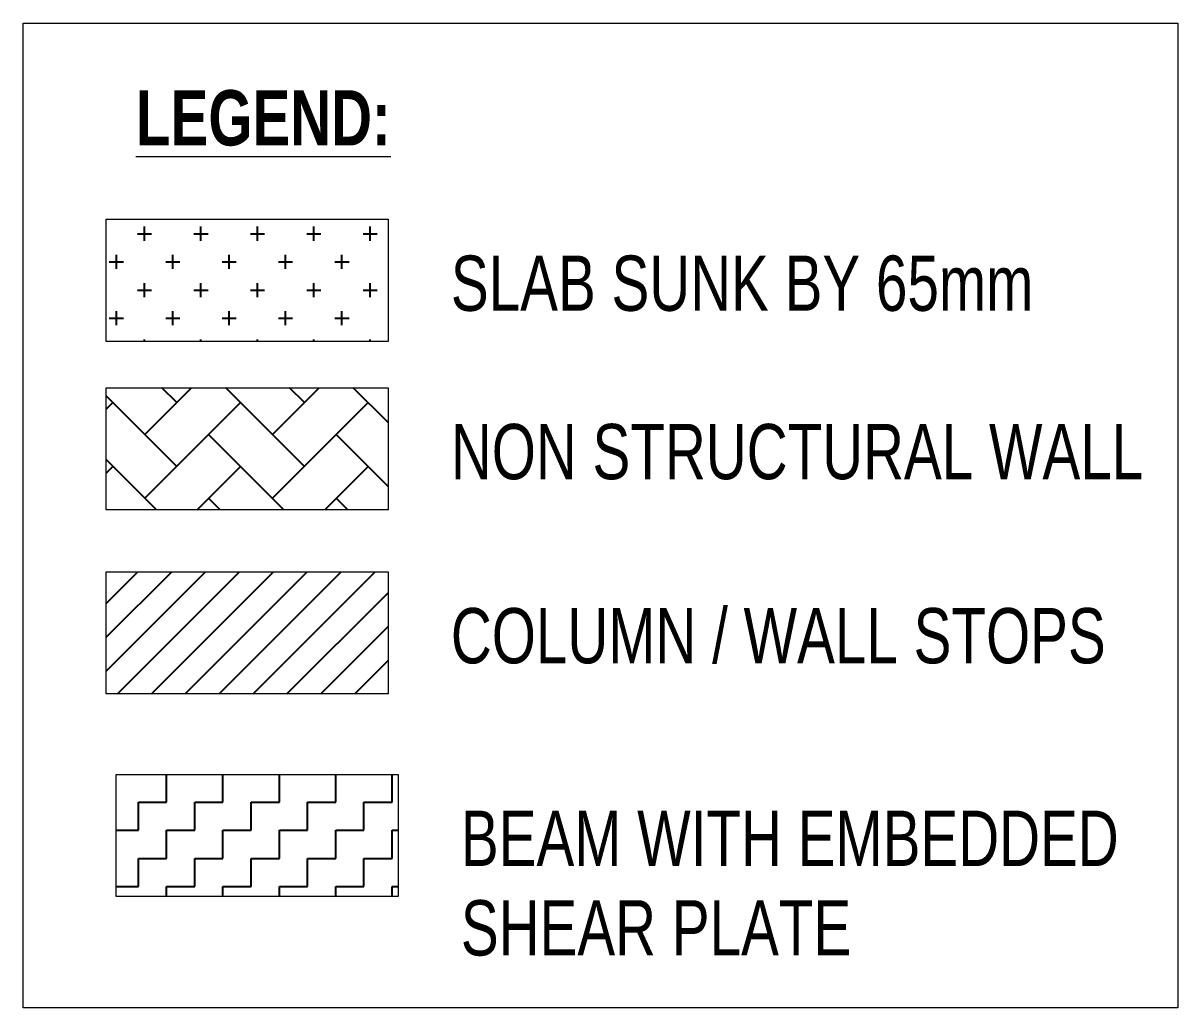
# Model space of a CAD drawing. Header units: millimetres. Extents: x -14 to 66963, y 130 to 26452.
# Drawn here: x 61845 to 66963, y 130 to 4496 of the extents above; entities that cross this region are included whole.
import ezdxf

# ---------------------------------------------------------------- set-up
doc = ezdxf.new("R2010")
doc.units = ezdxf.units.MM
doc.layers.add('G-ANNO-TEXT', color=231, linetype='Continuous', lineweight=9)
doc.layers.add('SUNK SLAB', color=8, linetype='Continuous')
doc.styles.add('Swis721 LtCn BT_2', font='swisscl.ttf', dxfattribs={"height": 244.992296})

msp = doc.modelspace()

# ---------------------------------------------------------------- hatches: boundary and pattern name
at = {"layer": 'SUNK SLAB'}
h = msp.add_hatch(dxfattribs=at)
h.set_pattern_fill('CROSS', color=8, scale=500, style=0)
h.set_pattern_definition([(0, (-26023.07, 17437.67), (125, 125), [62.5, -187.5]), (90, (-25991.82, 17406.42), (-125, 125), [62.5, -187.5])])
h.paths.add_polyline_path([(63463, 3626.4), (63463, 3085.2), (62213.3, 3085.2), (62213.3, 3626.4)], flags=0)
h = msp.add_hatch(dxfattribs=at)
h.set_pattern_fill('AR-HBONE', color=8, scale=50, style=0)
h.set_pattern_definition([(45, (-31296387.23, 20966408.53), (0, 282.8427125), [600, -200]), (135, (-31296245.8, 20966549.96), (2e-14, 282.8427125), [600, -200])])
h.paths.add_polyline_path([(63463, 2879.9), (63463, 2338.7), (62213.3, 2338.7), (62213.3, 2879.9)], flags=0)
h = msp.add_hatch(dxfattribs=at)
h.set_pattern_fill('ANSI31', color=8, scale=850, style=0)
h.set_pattern_definition([(45, (-31296387.23, 20967077.03), (-75.1300955, 75.1300955), [])])
h.paths.add_polyline_path([(63463, 2063.6), (63463, 1522.3), (62213.3, 1522.3), (62213.3, 2063.6)], flags=0)
h = msp.add_hatch(dxfattribs=at)
h.set_pattern_fill('ZIGZAG', color=8, scale=1000, style=0)
h.set_pattern_definition([(0, (-31735644.36, 20743792.73), (125, 125), [125, -125]), (90, (-31735519.36, 20743792.73), (-125, 125), [125, -125])])
h.paths.add_polyline_path([(63507.4, 1165.3), (63507.4, 624.1), (62257.7, 624.1), (62257.7, 1165.3)], flags=0)

# ---------------------------------------------------------------- linework, layer by layer
at = {"layer": 'G-ANNO-TEXT', "color": 7, "elevation": 0}
for points in [[(61844.8, 4496.4), (66963.5, 4496.4), (66963.5, 130.3), (61844.8, 130.3)], [(63463, 3626.4), (63463, 3085.2), (62213.3, 3085.2), (62213.3, 3626.4)], [(63463, 2879.9), (63463, 2338.7), (62213.3, 2338.7), (62213.3, 2879.9)], [(63463, 2063.6), (63463, 1522.3), (62213.3, 1522.3), (62213.3, 2063.6)], [(63507.4, 1165.3), (63507.4, 624.1), (62257.7, 624.1), (62257.7, 1165.3)]]:
    msp.add_lwpolyline(points, close=True, dxfattribs=at)

# ---------------------------------------------------------------- texts
at = {"layer": 'G-ANNO-TEXT', "color": 7, "char_height": 244.992, "attachment_point": 1, "line_spacing_factor": 0.971848, "style": 'Swis721 LtCn BT_2'}
for s, insert, width in [('\\fSwis721 LtCn BT|b1|i0|c0|p34|;\\LLEGEND:', (62345.1, 4198.9, 0), 1299), ('SLAB SUNK BY 65mm', (63741, 3465.7, 0), 3845.238), ('NON STRUCTURAL WALL', (63741, 2719.2, 0), 3845.238), ('COLUMN / WALL STOPS', (63741, 1902.9, 0), 3845.238), ('BEAM WITH EMBEDDED SHEAR PLATE', (63785.4, 1004.6, 0), 3043.577)]:
    msp.add_mtext(s, dxfattribs=dict(at, insert=insert, width=width))

doc.saveas('drawing.dxf')
